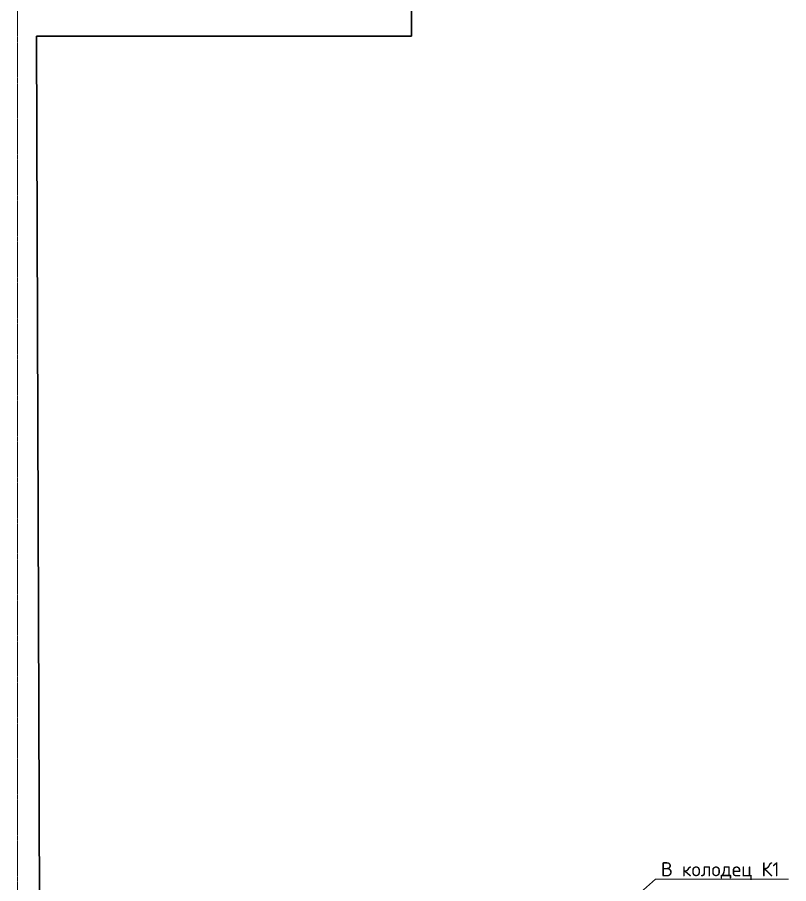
# Model space of a CAD drawing. Header units: millimetres. Extents: x 504091 to 2165846, y 135022 to 442887.
# Drawn here: x 1518280 to 1529134, y 329921 to 342119 of the extents above; entities that cross this region are included whole.
import ezdxf
from ezdxf import colors
from ezdxf.entities.mleader import LeaderData, LeaderLine
from ezdxf.math import Vec2, Vec3

# ---------------------------------------------------------------- set-up
doc = ezdxf.new("R2010")
doc.units = ezdxf.units.MM
doc.linetypes.add('ADSK_Линия сетки', pattern=[25, 20, -2.5, 0, -2.5])
doc.linetypes.add('осеваяX2', pattern=[4, 2.5, -0.5, 0.5, -0.5])
for name, color, linetype, lineweight in [('Выноски ВК', 7, 'Continuous', 0), ('Оси', 165, 'осеваяX2', 13), ('Стены несущие', 7, 'Continuous', 30)]:
    doc.layers.add(name, color=color, linetype=linetype, lineweight=lineweight)
doc.layers.add('Штриховка', color=252, linetype='Continuous')
doc.styles.add('PDF ISOCPEUR', font='isocpeur.ttf')

# ---------------------------------------------------------------- blocks, each defined once
blk = doc.blocks.new('оси')
at = {"layer": 'Оси', "linetype": 'ADSK_Линия сетки'}
blk.add_line((37050, -2196.5), (37050, 46378), dxfattribs=at)

msp = doc.modelspace()

# ---------------------------------------------------------------- linework, layer by layer
at = {"layer": 'Стены несущие'}
for p, q in [((1523826.257, 341853.4401), (1523826.257, 348856.9719)), ((1518602.0323, 326338.2899), (1518550.8508, 341853.4401)), ((1518550.8508, 341853.4401), (1523826.257, 341853.4401))]:
    msp.add_line(p, q, dxfattribs=at)

# ---------------------------------------------------------------- block references
at = {"layer": 'Штриховка'}
msp.add_blockref('оси', (1481230.092, 303531.9719), dxfattribs=at)

# ---------------------------------------------------------------- leaders
at = {"layer": 'Выноски ВК', "ltscale": 50}
ml = msp.add_multileader_mtext('Standard', dxfattribs=at)
ml.set_content('В колодец К1', color=256, style='PDF ISOCPEUR')
ml.set_leader_properties(color=256, linetype='ByLayer', lineweight=-1)
ml.build(insert=Vec2(0, 0))
ml.multileader.update_dxf_attribs({"text_left_attachment_type": 6, "text_right_attachment_type": 6, "dogleg_length": 100, "arrow_head_size": 300})
ctx = ml.context
ctx.base_point, ctx.char_height, ctx.arrow_head_size, ctx.landing_gap_size, ctx.plane_origin = Vec3(1527360.4851, 329984.4061), 200, 300, 0, Vec3(1519104.2557, 332066.3716)
ctx.left_attachment, ctx.right_attachment, ctx.text_align_type = 6, 6, 1
notes = []
notes.append((ctx, [(0, (1, 1, 0), (1527260.4851, 329984.4061), (1, 0), 100, [(1, [(1525072.5975, 328057.1186)], 0, [])])]))
ctx.mtext.insert, ctx.mtext.alignment, ctx.mtext.flow_direction = Vec3(1528170.4851, 330224.4061), 2, 5
for ctx, leaders in notes:
    for number, flags, end, landing, length, lines in leaders:
        leader = LeaderData()
        leader.index, (leader.has_last_leader_line, leader.has_dogleg_vector, leader.attachment_direction) = number, flags
        leader.last_leader_point, leader.dogleg_vector, leader.dogleg_length = Vec3(end), Vec3(landing), length
        for number, points, colour, breaks in lines:
            line = LeaderLine()
            line.index, line.vertices, line.color, line.breaks = number, Vec3.list(points), colors.encode_raw_color(colour), breaks
            leader.lines.append(line)
        ctx.leaders.append(leader)

doc.saveas('drawing.dxf')
